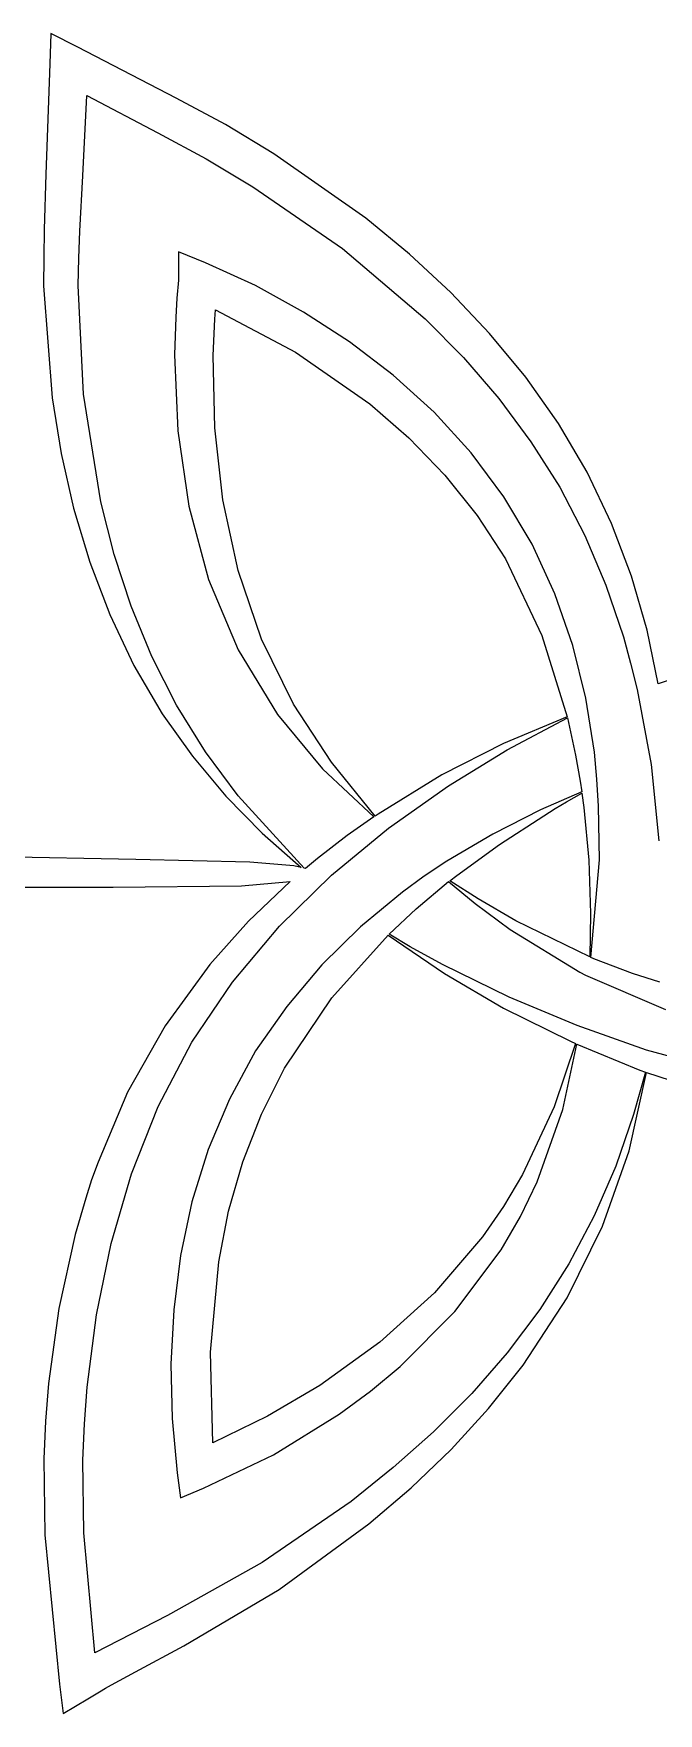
# Model space of a CAD drawing. Extents: x 0 to 792, y 0 to 189.
# Drawn here: x 91.3 to 119.5, y 56.3 to 132.3 of the extents above; entities that cross this region are included whole.
import ezdxf

# ---------------------------------------------------------------- set-up
doc = ezdxf.new("R2010")
doc.units = 0

msp = doc.modelspace()

# ---------------------------------------------------------------- linework, layer by layer
at = {"layer": 'Layer 1'}
for p, q in [((92.069965, 132.272412), (92.021705, 130.898552)), ((93.290435, 131.65274), (92.069965, 132.272412)), ((97.741985, 129.34962), (93.290435, 131.65274)), ((92.021705, 130.898552), (91.845655, 125.916612)), ((93.516731, 125.845067), (93.695942, 129.474157)), ((93.695942, 129.474157), (96.916322, 127.784277)), ((99.967025, 128.15734), (97.741985, 129.34962)), ((96.916322, 127.784277), (99.098962, 126.607977)), ((102.146445, 126.84035), (99.967025, 128.15734)), ((106.314845, 123.92654), (102.146445, 126.84035)), ((99.098962, 126.607977), (101.206372, 125.344317)), ((91.845655, 125.916612), (91.771597, 123.418882)), ((93.389322, 123.344297), (93.516731, 125.845067)), ((101.206372, 125.344317), (105.251671, 122.558543)), ((108.281228, 122.304088), (106.314845, 123.92654)), ((91.771597, 123.418882), (91.753123, 122.145162)), ((93.345739, 122.117317), (93.389322, 123.344297)), ((99.068909, 121.905569), (97.846589, 122.411988)), ((97.846589, 122.411988), (97.8466, 121.128)), ((105.251671, 122.558543), (108.995292, 119.378877)), ((110.147405, 120.56731), (108.281228, 122.304088)), ((91.753123, 122.145162), (91.748291, 120.873342)), ((93.31448, 120.888357), (93.345739, 122.117317)), ((101.327443, 120.879264), (99.068909, 121.905569)), ((91.748291, 120.873342), (92.130984, 115.807582)), ((93.555241, 115.974015), (93.31448, 120.888357)), ((97.8466, 121.128), (97.773262, 120.31933)), ((103.499561, 119.688084), (101.327443, 120.879264)), ((97.773262, 120.31933), (97.716956, 119.462521)), ((111.904787, 118.712172), (110.147405, 120.56731)), ((97.716956, 119.462521), (97.660588, 117.747501)), ((99.415789, 117.721311), (99.481563, 119.359671)), ((99.481563, 119.359671), (99.512142, 119.780865)), ((99.512142, 119.780865), (103.132309, 117.874485)), ((105.576263, 118.33741), (103.499561, 119.688084)), ((108.995292, 119.378877), (110.716403, 117.638285)), ((113.533505, 116.74311), (111.904787, 118.712172)), ((97.660588, 117.747501), (97.806106, 114.315481)), ((99.483522, 114.447631), (99.415789, 117.721311)), ((103.132309, 117.874485), (106.489572, 115.535965)), ((107.548549, 116.832629), (105.576263, 118.33741)), ((110.716403, 117.638285), (112.316652, 115.785967)), ((109.398463, 115.163865), (107.548549, 116.832629)), ((115.013287, 114.652712), (113.533505, 116.74311)), ((92.130984, 115.807582), (92.542509, 113.29911)), ((94.32828, 111.114887), (93.555241, 115.974015)), ((106.489572, 115.535965), (108.257471, 113.999507)), ((112.316652, 115.785967), (113.773052, 113.825817)), ((111.06982, 113.324517), (109.398463, 115.163865)), ((116.309265, 112.44365), (115.013287, 114.652712)), ((97.806106, 114.315481), (98.306819, 110.912891)), ((99.842988, 111.197111), (99.483522, 114.447631)), ((108.257471, 113.999507), (109.886842, 112.316855)), ((92.542509, 113.29911), (93.105, 110.820122)), ((112.550942, 111.328792), (111.06982, 113.324517)), ((113.773052, 113.825817), (115.081832, 111.764447)), ((117.409092, 110.13625), (116.309265, 112.44365)), ((109.886842, 112.316855), (111.347669, 110.490646)), ((115.081832, 111.764447), (116.211979, 109.593942)), ((94.934581, 108.730112), (94.32828, 111.114887)), ((98.306819, 110.912891), (99.202987, 107.591901)), ((100.534248, 108.000581), (99.842988, 111.197111)), ((113.830149, 109.190899), (112.550942, 111.328792)), ((93.105, 110.820122), (93.833023, 108.384317)), ((111.347669, 110.490646), (112.616412, 108.526125)), ((118.315075, 107.74608), (117.409092, 110.13625)), ((116.211979, 109.593942), (117.159512, 107.337727)), ((95.7004, 106.391677), (94.934581, 108.730112)), ((114.847542, 106.942589), (113.830149, 109.190899)), ((93.833023, 108.384317), (94.74251, 106.010292)), ((101.590658, 104.899089), (100.534248, 108.000581)), ((112.616412, 108.526125), (114.268344, 105.059834)), ((99.202987, 107.591901), (100.532958, 104.424605)), ((117.159512, 107.337727), (117.949169, 105.007897)), ((119.016543, 105.30053), (118.315075, 107.74608)), ((96.644097, 104.114728), (95.7004, 106.391677)), ((115.657621, 104.616782), (114.847542, 106.942589)), ((94.74251, 106.010292), (95.828833, 103.71612)), ((103.044048, 101.962611), (101.590658, 104.899089)), ((114.268344, 105.059834), (115.415392, 101.395365)), ((117.949169, 105.007897), (118.267216, 103.817767)), ((119.284372, 104.05863), (119.016543, 105.30053)), ((97.75989, 101.916987), (96.644097, 104.114728)), ((100.532958, 104.424605), (102.317, 101.489)), ((116.256115, 102.227763), (115.657621, 104.616782)), ((119.526518, 102.87789), (119.284372, 104.05863)), ((95.828833, 103.71612), (97.11016, 101.524882)), ((118.267216, 103.817767), (118.574045, 102.624747)), ((118.574045, 102.624747), (118.57461, 102.62219)), ((118.57461, 102.62219), (119.197849, 99.23254)), ((120.240884, 103.119147), (119.526518, 102.87789)), ((99.066285, 99.812968), (97.75989, 101.916987)), ((104.760247, 99.34309), (103.044048, 101.962611)), ((116.638759, 99.789819), (116.256115, 102.227763)), ((97.11016, 101.524882), (98.470105, 99.607128)), ((102.317, 101.489), (104.345593, 99.038662)), ((115.415392, 101.395365), (112.533406, 100.187188)), ((112.689336, 99.895346), (115.42737, 101.34558)), ((115.42737, 101.34558), (115.789588, 99.65858)), ((98.470105, 99.607128), (99.975357, 97.805975)), ((100.53771, 97.820867), (99.066285, 99.812968)), ((112.533406, 100.187188), (109.749272, 98.767985)), ((110.047, 98.2773), (112.689336, 99.895346)), ((115.789588, 99.65858), (115.992096, 98.48213)), ((116.755712, 98.572729), (116.638759, 99.789819)), ((104.345593, 99.038662), (106.66847, 96.86528)), ((106.724978, 96.904431), (104.760247, 99.34309)), ((109.749272, 98.767985), (106.862, 96.9979)), ((119.197849, 99.23254), (119.554439, 95.79236)), ((107.328123, 96.356998), (110.047, 98.2773)), ((116.064497, 98.001675), (114.208637, 97.190117)), ((115.376405, 97.549086), (116.072031, 97.945633)), ((115.992096, 98.48213), (116.064497, 98.001675)), ((116.072031, 97.945633), (116.154002, 97.297194)), ((116.830357, 97.354569), (116.755712, 98.572729)), ((99.975357, 97.805975), (101.618476, 96.12964)), ((100.538, 97.8209), (100.53771, 97.820867)), ((103.525864, 94.552846), (100.538, 97.8209)), ((114.208637, 97.190117), (112.054907, 96.092137)), ((114.354169, 96.921171), (114.861711, 97.240897)), ((114.861711, 97.240897), (115.11555, 97.401543)), ((115.11555, 97.401543), (115.376405, 97.549086)), ((116.154002, 97.297194), (116.380248, 94.910324)), ((116.864892, 94.919729), (116.830357, 97.354569)), ((106.66847, 96.86528), (105.4711, 96.026192)), ((106.862, 96.9979), (106.724978, 96.904431)), ((106.862, 96.9979), (106.862, 96.9979)), ((112.353289, 95.613661), (114.354169, 96.921171)), ((101.618476, 96.12964), (103.39202, 94.586342)), ((105.4711, 96.026192), (104.12665, 94.986732)), ((104.762635, 94.23612), (107.328123, 96.356998)), ((112.054907, 96.092137), (109.971247, 94.859957)), ((95.912273, 94.945715), (89.617593, 95.064982)), ((101.067293, 94.817789), (95.912273, 94.945715)), ((104.12665, 94.986732), (103.583045, 94.537516)), ((110.415149, 94.221741), (112.353289, 95.613661)), ((116.380248, 94.910324), (116.460171, 92.506394)), ((116.476794, 90.518639), (116.864892, 94.919729)), ((103.062833, 94.648323), (101.067293, 94.817789)), ((102.407063, 91.923041), (104.762635, 94.23612)), ((103.39202, 94.586342), (103.062833, 94.648323)), ((103.583045, 94.537516), (103.525864, 94.552846)), ((108.952727, 94.192561), (107.969652, 93.466229)), ((109.971247, 94.859957), (108.952727, 94.192561)), ((110.10414, 93.980565), (110.415149, 94.221741)), ((90.84228, 93.695884), (94.88779, 93.698604)), ((94.88779, 93.698604), (100.68817, 93.745422)), ((100.68817, 93.745422), (102.89568, 93.948187)), ((102.89568, 93.948187), (101.001533, 92.150079)), ((107.969652, 93.466229), (106.071041, 91.90342)), ((108.587657, 92.719543), (110.052957, 93.940433)), ((110.052957, 93.940433), (111.247017, 92.948366)), ((111.39253, 93.158128), (110.10414, 93.980565)), ((107.361657, 91.571033), (108.587657, 92.719543)), ((111.247017, 92.948366), (112.835847, 91.772656)), ((113.084, 92.1715), (111.39253, 93.158128)), ((101.001533, 92.150079), (99.26112, 90.202787)), ((100.278105, 89.39983), (102.407063, 91.923041)), ((106.071041, 91.90342), (104.324626, 90.179282)), ((116.426869, 90.540154), (113.084, 92.1715)), ((113.084, 92.1715), (113.084, 92.1715)), ((116.460171, 92.506394), (116.426869, 90.540154)), ((104.765895, 88.683764), (107.317208, 91.52853)), ((107.317208, 91.52853), (109.866452, 89.781928)), ((108.31174, 90.999909), (107.361657, 91.571033)), ((112.835847, 91.772656), (115.980457, 89.851826)), ((109.77922, 90.191651), (108.31174, 90.999909)), ((116.58471, 90.472152), (116.476794, 90.518639)), ((116.615537, 90.459539), (116.58471, 90.472152)), ((118.358277, 89.795028), (116.615537, 90.459539)), ((99.26112, 90.202787), (97.233771, 87.426807)), ((104.324626, 90.179282), (102.740615, 88.304842)), ((112.78306, 88.722831), (109.77922, 90.191651)), ((109.866452, 89.781928), (112.536, 88.2254)), ((115.980457, 89.851826), (115.980107, 89.843997)), ((115.980107, 89.843997), (116.232349, 89.714505)), ((116.232349, 89.714505), (119.848057, 88.168652)), ((119.593117, 89.404086), (118.358277, 89.795028)), ((98.440675, 86.68038), (100.278105, 89.39983)), ((102.740615, 88.304842), (101.329212, 86.291129)), ((102.629618, 85.51545), (104.765895, 88.683764)), ((112.536, 88.2254), (115.56261, 86.72518)), ((115.856068, 87.433467), (112.78306, 88.722831)), ((97.233771, 87.426807), (95.5453, 84.4326)), ((119.00077, 86.330431), (115.856068, 87.433467)), ((96.922815, 83.77753), (98.440675, 86.68038)), ((115.792432, 86.622065), (114.816477, 83.767685)), ((115.212422, 83.634974), (115.842985, 86.599394)), ((115.56261, 86.72518), (115.792432, 86.622065)), ((115.842985, 86.599394), (118.689245, 85.425414)), ((101.329212, 86.291129), (100.145139, 84.110791)), ((122.19766, 85.455489), (119.00077, 86.330431)), ((101.592135, 83.434196), (102.629618, 85.51545)), ((118.204315, 81.776044), (118.987758, 85.317831)), ((118.949047, 85.331697), (118.411, 83.4167)), ((118.689245, 85.425414), (118.949047, 85.331697)), ((118.987758, 85.317831), (121.919398, 84.368871)), ((95.5453, 84.4326), (94.20742, 81.26616)), ((95.714435, 80.729864), (96.922815, 83.77753)), ((100.145139, 84.110791), (99.181056, 81.830997)), ((114.816477, 83.767685), (113.386287, 80.706585)), ((114.058512, 80.377614), (115.212422, 83.634974)), ((100.749481, 81.271845), (101.592135, 83.434196)), ((118.4108, 83.4167), (117.601303, 81.08696)), ((118.411, 83.4167), (118.4108, 83.4167)), ((94.20742, 81.26616), (93.915851, 80.457735)), ((99.181056, 81.830997), (98.443038, 79.468319)), ((100.106265, 79.042024), (100.749481, 81.271845)), ((117.005258, 78.366353), (118.204315, 81.776044)), ((94.793674, 77.57932), (95.714435, 80.729864)), ((113.386287, 80.706585), (112.529766, 79.262245)), ((117.601303, 81.08696), (116.628271, 78.833104)), ((93.915851, 80.457735), (93.654482, 79.639418)), ((113.306021, 78.809724), (114.058512, 80.377614)), ((93.654482, 79.639418), (93.170452, 77.993138)), ((98.443038, 79.468319), (97.937162, 77.039329)), ((99.667098, 76.75836), (100.106265, 79.042024)), ((112.529766, 79.262245), (111.582877, 77.884675)), ((112.420778, 77.305634), (113.306021, 78.809724)), ((115.405878, 75.125102), (117.005258, 78.366353)), ((116.628271, 78.833104), (115.485763, 76.66024)), ((93.170452, 77.993138), (92.436546, 74.648113)), ((94.136903, 74.355081), (94.793674, 77.57932)), ((111.582877, 77.884675), (109.407927, 75.355045)), ((97.937162, 77.039329), (97.630764, 74.593896)), ((99.288863, 72.677881), (99.667098, 76.75836)), ((110.327308, 74.508864), (112.420778, 77.305634)), ((115.485763, 76.66024), (114.170258, 74.600074)), ((109.407927, 75.355045), (106.939229, 73.118544)), ((92.436546, 74.648113), (91.969882, 71.255468)), ((97.630764, 74.593896), (97.503532, 72.135898)), ((107.860618, 72.028364), (110.327308, 74.508864)), ((114.170258, 74.600074), (112.698963, 72.64812)), ((113.421468, 72.088631), (115.405878, 75.125102)), ((93.720495, 71.08633), (94.136903, 74.355081)), ((106.939229, 73.118544), (104.236687, 71.171065)), ((97.503532, 72.135898), (97.555617, 69.675161)), ((99.3956, 68.5813), (99.288863, 72.677881)), ((112.698963, 72.64812), (111.097048, 70.805633)), ((106.516328, 70.907964), (107.860618, 72.028364)), ((111.854532, 70.12826), (113.421468, 72.088631)), ((91.969882, 71.255468), (91.831768, 69.551658)), ((93.593365, 69.44137), (93.720495, 71.08633)), ((104.236687, 71.171065), (101.867397, 69.780851)), ((105.107508, 69.870894), (106.516328, 70.907964)), ((111.097048, 70.805633), (109.375, 69.0749)), ((102.130338, 68.035374), (105.107508, 69.870894)), ((110.159488, 68.277541), (111.854532, 70.12826)), ((91.831768, 69.551658), (91.752125, 67.845958)), ((93.522612, 67.7913), (93.593365, 69.44137)), ((97.555617, 69.675161), (97.787169, 67.221509)), ((101.867397, 69.780851), (99.3961, 68.5813)), ((99.3961, 68.5813), (99.3956, 68.5813)), ((109.375, 69.0749), (107.54995, 67.45343)), ((91.752125, 67.845958), (91.796595, 64.413038)), ((93.565391, 64.50831), (93.522612, 67.7913)), ((98.973038, 66.522874), (102.130338, 68.035374)), ((108.352209, 66.536254), (110.159488, 68.277541)), ((97.787169, 67.221509), (97.932638, 66.089979)), ((107.54995, 67.45343), (105.6456, 65.92477)), ((97.932638, 66.089979), (98.973038, 66.522874)), ((106.443308, 64.907011), (108.352209, 66.536254)), ((105.6456, 65.92477), (101.61721, 63.16419)), ((102.391968, 61.949431), (106.443308, 64.907011)), ((91.796595, 64.413038), (92.47213, 57.673878)), ((94.06528, 59.07608), (93.565391, 64.50831)), ((101.61721, 63.16419), (97.34586, 60.77667)), ((98.078308, 59.407031), (102.391968, 61.949431)), ((97.34586, 60.77667), (95.15127, 59.63797)), ((95.15127, 59.63797), (94.06528, 59.07608)), ((95.898828, 58.225881), (98.078308, 59.407031)), ((94.809308, 57.637036), (95.898828, 58.225881)), ((92.47213, 57.673878), (92.635847, 56.345848)), ((92.635847, 56.345848), (93.742427, 57.00566)), ((93.742427, 57.00566), (94.275708, 57.321596)), ((94.275708, 57.321596), (94.53781, 57.488178)), ((94.53781, 57.488178), (94.809308, 57.637036))]:
    msp.add_line(p, q, dxfattribs=at)

doc.saveas('drawing.dxf')
